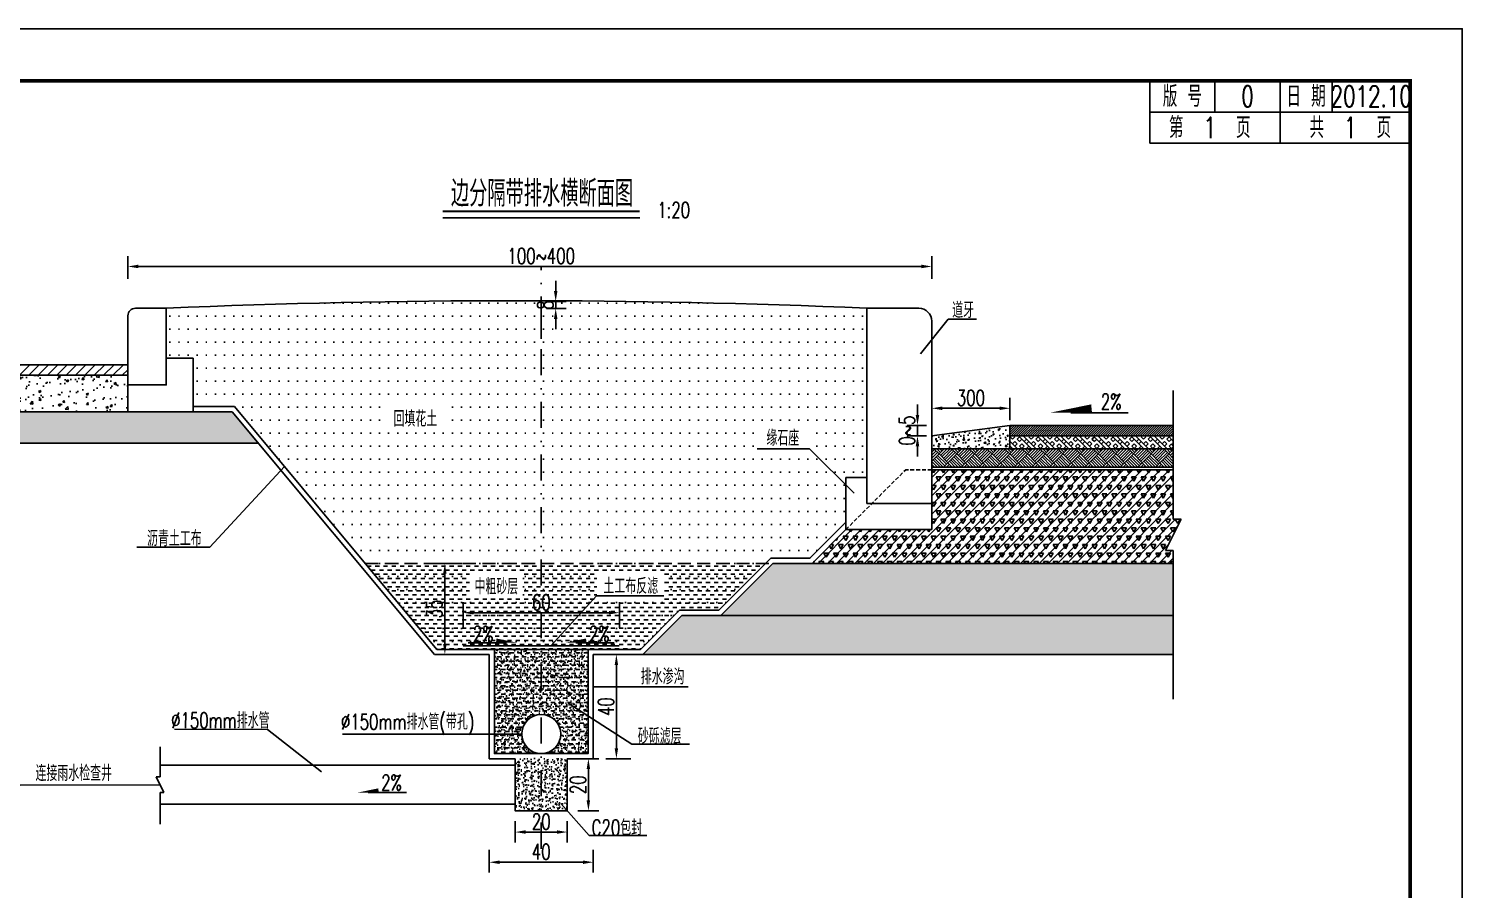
# Model space of a CAD drawing. Extents: x 112 to 532, y -1310 to -990.
# Drawn here: x 256.5 to 531.8, y -1155.1 to -989.8 of the extents above; entities that cross this region are included whole.
import ezdxf
from ezdxf.enums import TextEntityAlignment as Align

# ---------------------------------------------------------------- set-up
doc = ezdxf.new("R2010")
doc.units = 0
doc.header["$LTSCALE"] = 5
doc.header["$PDMODE"] = 32
doc.header["$PDSIZE"] = 0.3
for name, pattern in [('DASHDOT', [1, 0.5, -0.25, 0, -0.25]), ('DASHED', [0.75, 0.5, -0.25]), ('HIDDEN', [0.375, 0.25, -0.125])]:
    doc.linetypes.add(name, pattern=pattern)
doc.layers.get('0').update_dxf_attribs({"linetype": 'CONTINUOUS'})
doc.layers.get('Defpoints').update_dxf_attribs({"linetype": 'CONTINUOUS'})
for name, color, linetype in [('1', 3, 'CONTINUOUS'), ('2', 2, 'HIDDEN'), ('YOLLOW', 2, 'CONTINUOUS'), ('图框', 7, 'CONTINUOUS'), ('尺寸', 2, 'CONTINUOUS'), ('尺寸标注', 2, 'CONTINUOUS'), ('文字', 7, 'CONTINUOUS'), ('结构', 2, 'CONTINUOUS'), ('表格', 7, 'CONTINUOUS'), ('路面结构', 2, 'CONTINUOUS')]:
    doc.layers.add(name, color=color, linetype=linetype)
doc.layers.add('标注', color=4, linetype='CONTINUOUS', lineweight=15)
doc.styles.get("Standard").update_dxf_attribs({"font": 'simplex1.shx', "width": 0.7, "bigfont": 'hztxt.shx'})
doc.dimstyles.new('比例1：200', dxfattribs={"dimtxt": 3, "dimasz": 2, "dimexe": 2, "dimexo": 1, "dimgap": 0.5, "dimtad": 1, "dimlfac": 20, "dimzin": 13, "dimdsep": 46, "dimtxsty": 'Standard', "dimcen": -0.09, "dimclrd": 256, "dimclre": 256, "dimclrt": 7, "dimaunit": 1, "dimadec": 0, "dimazin": 2, "dimtfac": 0.0005, "dimtix": 1, "dimtmove": 2, "dimatfit": 3, "dimfxl": 0, "dimtolj": 1, "dimtzin": 13, "dimarcsym": 0})

# ---------------------------------------------------------------- blocks, each defined once
blk = doc.blocks.new('DIM')
blk.add_lwpolyline([(-1, -0.1, 0.2, 0, 0), (0, 0, 0, 0, 0)], format="xyseb")
blk = doc.blocks.new('*D9')
at = {"layer": 'Defpoints', "color": 0}
for p in [(373.13, -1109.99), (369.36, -1129.99), (373.13, -1129.99)]:
    blk.add_point(p, dxfattribs=at)
at = {"layer": '标注', "lineweight": -2}
for p, q in [((372.13, -1109.99), (367.36, -1109.99)), ((369.36, -1111.99), (369.36, -1127.99)), ((372.13, -1129.99), (367.36, -1129.99))]:
    blk.add_line(p, q, dxfattribs=at)
at = {"layer": '标注'}
for points in [[(369.03, -1111.99), (369.69, -1111.99), (369.36, -1109.99)], [(369.03, -1127.99), (369.69, -1127.99), (369.36, -1129.99)]]:
    blk.add_solid(points, dxfattribs=at)
at = {"layer": '标注', "color": 7, "insert": (367.36, -1119.99), "char_height": 3, "attachment_point": 5, "rotation": 90}
blk.add_mtext('\\A1;40', dxfattribs=at)
blk = doc.blocks.new('*D10')
at = {"layer": 'Defpoints', "color": 0}
for p in [(336.43, -1092.49), (340.4, -1092.49), (340.4, -1109.99)]:
    blk.add_point(p, dxfattribs=at)
at = {"layer": '标注', "lineweight": -2}
for p, q in [((339.4, -1092.49), (334.43, -1092.49)), ((336.43, -1107.99), (336.43, -1094.49)), ((339.4, -1109.99), (334.43, -1109.99))]:
    blk.add_line(p, q, dxfattribs=at)
at = {"layer": '标注'}
for points in [[(336.09, -1094.49), (336.76, -1094.49), (336.43, -1092.49)], [(336.09, -1107.99), (336.76, -1107.99), (336.43, -1109.99)]]:
    blk.add_solid(points, dxfattribs=at)
at = {"layer": '标注', "color": 7, "insert": (334.43, -1101.24), "char_height": 3, "attachment_point": 5, "rotation": 90}
blk.add_mtext('\\A1;35', dxfattribs=at)
blk = doc.blocks.new('*D11')
at = {"layer": 'Defpoints', "color": 0}
for p in [(429.93, -1035.48), (275.56, -1038.84), (429.93, -1038.84)]:
    blk.add_point(p, dxfattribs=at)
at = {"layer": '标注', "lineweight": -2}
for p, q in [((275.56, -1037.84), (275.56, -1033.48)), ((429.93, -1037.84), (429.93, -1033.48)), ((277.56, -1035.48), (427.93, -1035.48))]:
    blk.add_line(p, q, dxfattribs=at)
at = {"layer": '标注'}
for points in [[(277.56, -1035.14), (277.56, -1035.81), (275.56, -1035.48)], [(427.93, -1035.14), (427.93, -1035.81), (429.93, -1035.48)]]:
    blk.add_solid(points, dxfattribs=at)
at = {"layer": '标注', "color": 7, "insert": (354.93, -1033.48), "char_height": 3, "attachment_point": 5}
blk.add_mtext('\\A1;100~400', dxfattribs=at)
blk = doc.blocks.new('*D12')
at = {"layer": 'Defpoints', "color": 0}
for p in [(354.93, -1042.21), (354.93, -1043.54), (357.71, -1043.54)]:
    blk.add_point(p, dxfattribs=at)
at = {"layer": '标注', "lineweight": -2}
for p, q in [((357.71, -1040.21), (357.71, -1038.21)), ((355.93, -1042.21), (359.71, -1042.21)), ((357.71, -1042.21), (357.71, -1043.54)), ((355.93, -1043.54), (359.71, -1043.54)), ((357.71, -1045.54), (357.71, -1047.54))]:
    blk.add_line(p, q, dxfattribs=at)
at = {"layer": '标注'}
for points in [[(357.38, -1040.21), (358.04, -1040.21), (357.71, -1042.21)], [(357.38, -1045.54), (358.04, -1045.54), (357.71, -1043.54)]]:
    blk.add_solid(points, dxfattribs=at)
at = {"layer": '标注', "color": 7, "insert": (355.71, -1042.88), "char_height": 3, "attachment_point": 5, "rotation": 90}
blk.add_mtext('\\A1;8', dxfattribs=at)
blk = doc.blocks.new('*D13')
at = {"layer": 'Defpoints', "color": 0}
for p in [(369.93, -1101.96), (339.93, -1105.89), (369.93, -1105.89)]:
    blk.add_point(p, dxfattribs=at)
at = {"layer": '标注', "lineweight": -2}
for p, q in [((339.93, -1104.89), (339.93, -1099.96)), ((369.93, -1104.89), (369.93, -1099.96)), ((341.93, -1101.96), (367.93, -1101.96))]:
    blk.add_line(p, q, dxfattribs=at)
at = {"layer": '标注'}
for points in [[(341.93, -1101.63), (341.93, -1102.29), (339.93, -1101.96)], [(367.93, -1101.63), (367.93, -1102.29), (369.93, -1101.96)]]:
    blk.add_solid(points, dxfattribs=at)
at = {"layer": '标注', "color": 7, "insert": (354.93, -1099.96), "char_height": 3, "attachment_point": 5}
blk.add_mtext('\\A1;60', dxfattribs=at)
blk = doc.blocks.new('*D14')
at = {"layer": 'Defpoints', "color": 0}
for p in [(429.93, -1062.71), (429.93, -1065.99), (444.93, -1065.99)]:
    blk.add_point(p, dxfattribs=at)
at = {"layer": '标注', "lineweight": -2}
for p, q in [((429.93, -1064.99), (429.93, -1060.71)), ((444.93, -1064.99), (444.93, -1060.71)), ((442.93, -1062.71), (431.93, -1062.71))]:
    blk.add_line(p, q, dxfattribs=at)
at = {"layer": '标注'}
for points in [[(431.93, -1062.37), (431.93, -1063.04), (429.93, -1062.71)], [(442.93, -1062.37), (442.93, -1063.04), (444.93, -1062.71)]]:
    blk.add_solid(points, dxfattribs=at)
at = {"layer": '标注', "color": 7, "insert": (437.43, -1060.71), "char_height": 3, "attachment_point": 5}
blk.add_mtext('\\A1;300', dxfattribs=at)
blk = doc.blocks.new('*D15')
at = {"layer": 'Defpoints', "color": 0}
for p in [(427.18, -1065.99), (429.93, -1065.99), (429.93, -1067.99)]:
    blk.add_point(p, dxfattribs=at)
at = {"layer": '标注', "lineweight": -2}
for p, q in [((427.18, -1063.99), (427.18, -1061.99)), ((428.93, -1065.99), (425.18, -1065.99)), ((428.93, -1067.99), (425.18, -1067.99)), ((427.18, -1067.99), (427.18, -1065.99)), ((427.18, -1069.99), (427.18, -1071.99))]:
    blk.add_line(p, q, dxfattribs=at)
at = {"layer": '标注'}
for points in [[(426.84, -1063.99), (427.51, -1063.99), (427.18, -1065.99)], [(426.84, -1069.99), (427.51, -1069.99), (427.18, -1067.99)]]:
    blk.add_solid(points, dxfattribs=at)
at = {"layer": '标注', "color": 7, "insert": (425.18, -1066.99), "char_height": 3, "attachment_point": 5, "rotation": 90}
blk.add_mtext('\\A1;0~5', dxfattribs=at)
blk = doc.blocks.new('series')
at = {"width": 0.75}
for tag, height, p in [('页码', 4, (-35, -19)), ('图名', 5, (-220, -282)), ('图号', 5, (-20, -282))]:
    blk.add_attdef(tag, text='', height=height, dxfattribs=at).set_placement(p, align=Align.MIDDLE_CENTER)
blk = doc.blocks.new('*D17')
at = {"layer": 'Defpoints', "color": 0}
for p in [(344.93, -1146.47), (364.93, -1146.47), (364.93, -1149.86)]:
    blk.add_point(p, dxfattribs=at)
at = {"layer": '标注', "lineweight": -2}
for p, q in [((344.93, -1147.47), (344.93, -1151.86)), ((364.93, -1147.47), (364.93, -1151.86)), ((346.93, -1149.86), (362.93, -1149.86))]:
    blk.add_line(p, q, dxfattribs=at)
at = {"layer": '标注'}
for points in [[(346.93, -1149.53), (346.93, -1150.2), (344.93, -1149.86)], [(362.93, -1149.53), (362.93, -1150.2), (364.93, -1149.86)]]:
    blk.add_solid(points, dxfattribs=at)
at = {"layer": '标注', "color": 7, "insert": (354.93, -1147.86), "char_height": 3, "attachment_point": 5}
blk.add_mtext('\\A1;40', dxfattribs=at)
blk = doc.blocks.new('*D18')
at = {"layer": 'Defpoints', "color": 0}
for p in [(349.93, -1140.99), (359.93, -1140.99), (359.93, -1144.07)]:
    blk.add_point(p, dxfattribs=at)
at = {"layer": '标注', "lineweight": -2}
for p, q in [((349.93, -1141.99), (349.93, -1146.07)), ((359.93, -1141.99), (359.93, -1146.07)), ((351.93, -1144.07), (357.93, -1144.07))]:
    blk.add_line(p, q, dxfattribs=at)
at = {"layer": '标注'}
for points in [[(351.93, -1143.73), (351.93, -1144.4), (349.93, -1144.07)], [(357.93, -1143.73), (357.93, -1144.4), (359.93, -1144.07)]]:
    blk.add_solid(points, dxfattribs=at)
at = {"layer": '标注', "color": 7, "insert": (354.93, -1142.07), "char_height": 3, "attachment_point": 5}
blk.add_mtext('\\A1;20', dxfattribs=at)
blk = doc.blocks.new('*D19')
at = {"layer": 'Defpoints', "color": 0}
for p in [(360.93, -1129.99), (360.93, -1139.99), (363.99, -1139.99)]:
    blk.add_point(p, dxfattribs=at)
at = {"layer": '标注', "lineweight": -2}
for p, q in [((361.93, -1129.99), (365.99, -1129.99)), ((363.99, -1131.99), (363.99, -1137.99)), ((361.93, -1139.99), (365.99, -1139.99))]:
    blk.add_line(p, q, dxfattribs=at)
at = {"layer": '标注'}
for points in [[(363.65, -1131.99), (364.32, -1131.99), (363.99, -1129.99)], [(363.65, -1137.99), (364.32, -1137.99), (363.99, -1139.99)]]:
    blk.add_solid(points, dxfattribs=at)
at = {"layer": '标注', "color": 7, "insert": (361.99, -1134.99), "char_height": 3, "attachment_point": 5, "rotation": 90}
blk.add_mtext('\\A1;20', dxfattribs=at)

msp = doc.modelspace()

# ---------------------------------------------------------------- hatches: boundary and pattern name
at = {"layer": '尺寸', "linetype": 'Continuous'}
h = msp.add_hatch(dxfattribs=at)
h.set_pattern_fill('ANSI31', color=256, scale=0.1, style=0)
h.paths.add_polyline_path([(444.92579, -1065.99311), (444.92579, -1067.99311), (476.30005, -1067.99311), (476.30005, -1065.99311)])
h = msp.add_hatch(dxfattribs=at)
h.set_pattern_fill('BOX', color=256, scale=0.1, angle=45, style=0)
h.paths.add_polyline_path([(444.92579, -1067.99311), (444.92579, -1070.49311), (476.30005, -1070.49311), (476.30005, -1067.99311)])
h = msp.add_hatch(dxfattribs=at)
h.set_pattern_fill('AR-PARQ1', color=256, scale=0.2, angle=45, style=0)
h.set_pattern_definition([(135, (-1150.3426, -1305.666), (-3.3941125, 2e-16), [2.4, -2.4]), (135, (-1150.0597, -1305.3832), (-3.3941125, 2e-16), [2.4, -2.4]), (135, (-1149.777, -1305.1003), (-3.3941125, 2e-16), [2.4, -2.4]), (135, (-1149.494, -1304.8175), (-3.3941125, 2e-16), [2.4, -2.4]), (135, (-1149.2112, -1304.5346), (-3.3941125, 2e-16), [2.4, -2.4]), (135, (-1148.9284, -1304.2518), (-3.3941125, 2e-16), [2.4, -2.4]), (135, (-1148.6455, -1303.969), (-3.3941125, 2e-16), [2.4, -2.4]), (45, (-1152.0396, -1303.969), (3.3941125, -2e-16), [2.4, -2.4]), (45, (-1152.3225, -1303.686), (3.3941125, -2e-16), [2.4, -2.4]), (45, (-1152.6053, -1303.4033), (3.3941125, -2e-16), [2.4, -2.4]), (45, (-1152.8882, -1303.1204), (3.3941125, -2e-16), [2.4, -2.4]), (45, (-1153.171, -1302.8376), (3.3941125, -2e-16), [2.4, -2.4]), (45, (-1153.4538, -1302.5547), (3.3941125, -2e-16), [2.4, -2.4]), (45, (-1153.7367, -1302.272), (3.3941125, -2e-16), [2.4, -2.4])])
h.paths.add_polyline_path([(476.30005, -1070.49311), (429.92579, -1070.49311), (429.92579, -1073.99311), (476.30005, -1073.99311)])
h = msp.add_hatch(dxfattribs=at)
h.set_pattern_fill('TRIANG', color=256, scale=5, style=0)
h.set_pattern_definition([(60, (-1150.3426, -1305.666), (-0.9375, 1.6237976), [0.9375, -0.9375]), (120, (-1150.3426, -1305.666), (-1.875, 1e-09), [0.9375, -0.9375]), (0, (-1150.8113, -1304.8541), (0.9375, 1.6237976), [0.9375, -0.9375])])
h.paths.add_polyline_path([(477.80005, -1083.99311), (476.30005, -1083.99311), (476.30005, -1074.49311), (429.92579, -1074.49311), (429.92579, -1080.99312), (429.92579, -1085.99312), (413.42578, -1085.99312), (406.92579, -1092.49311), (476.30005, -1092.49311), (476.30005, -1089.99311), (474.80005, -1089.99311)])
h = msp.add_hatch(dxfattribs=at)
h.set_pattern_fill('ANSI31', color=256, scale=10, style=0)
h.set_pattern_definition([(45, (-1150.3426, -1305.666), (-0.8838835, 0.8838835), [])])
h.paths.add_polyline_path([(476.30005, -1074.49311), (429.92579, -1074.49311), (429.92579, -1080.99312), (429.92579, -1085.99312), (413.42578, -1085.99312), (406.92579, -1092.49311), (476.30005, -1092.49311), (476.30005, -1089.99311), (474.80005, -1089.99311), (477.80005, -1083.99311), (476.30005, -1083.99311)])
h = msp.add_hatch(dxfattribs=at)
h.set_pattern_fill('DASH', color=256, scale=0.25, style=0)
h.paths.add_polyline_path([(321.14605, -1092.49311), (334.89605, -1108.99311), (374.01157, -1108.99311), (381.51157, -1101.49311), (389.01157, -1101.49311), (398.01157, -1092.49311)])
h.paths.add_polyline_path([(341.16914, -1094.18259), (351.38505, -1094.18259), (351.38505, -1099.33335), (341.16914, -1099.33335)], flags=16)
h.paths.add_polyline_path([(365.59904, -1093.99749), (378.62666, -1093.99749), (378.62666, -1099.71015), (365.59904, -1099.71015)], flags=16)
h = msp.add_hatch(dxfattribs=at)
h.set_pattern_fill('AR-CONC', color=256, scale=0.01, style=0)
h.set_pattern_definition([(50, (25.0044, 7e-13), (1.8218467, -0.1593909), [0.1905, -2.0955]), (355, (25.0044, 7e-13), (-0.3524283, 1.9105664), [0.1524, -1.6764]), (100.451, (25.1562, -0.0133), (1.469425, 1.751167), [0.1619, -1.7809]), (46.1842, (25.0044, 0.508), (2.7107904, -0.4204233), [0.28575, -3.14325]), (96.6356, (25.2303, 0.473), (2.3740423, 2.4742556), [0.24285, -2.67135]), (351.184, (25.0044, 0.508), (2.374046, 2.474251), [0.2286, -2.5146]), (21, (25.2584, 0.381), (1.5161488, -1.0226552), [0.1905, -2.0955]), (326, (25.2584, 0.381), (0.6180203, 1.8418797), [0.1524, -1.6764]), (71.4514, (25.3847, 0.2958), (2.134165, 0.8192286), [0.1619, -1.7809]), (37.5, (25.00436, 7e-13), (0.03088603, 0.8455504), [0, -1.65608, 0, -1.7018, 0, -1.68275]), (7.5, (25.0044, 7e-13), (0.6681966, 1.00180575), [0, -0.97028, 0, -1.61798, 0, -0.64135]), (327.5, (24.43794, 7e-13), (1.35590595, -0.05728744), [0, -0.635, 0, -1.9812, 0, -2.6289]), (317.5, (24.1839, 7e-13), (1.4812918, 0.2542649), [0, -0.8255, 0, -1.31572, 0, -1.8669])])
edge = h.paths.add_edge_path()
edge.add_arc((354.93014, -1125.24311), 3.75, 0, 360)
h.paths.add_polyline_path([(345.93014, -1108.99311), (345.93014, -1128.99311), (354.93014, -1128.99311), (363.93014, -1128.99311), (363.93014, -1108.99311)])
h = msp.add_hatch(dxfattribs=at)
h.set_pattern_fill('DASH', color=256, scale=0.25, style=0)
h.set_pattern_definition([(0, (25.00436, 7e-13), (0.79375, 0.79375), [0.79375, -0.79375])])
edge = h.paths.add_edge_path()
edge.add_arc((354.93014, -1125.24311), 3.75, 0, 360)
h.paths.add_polyline_path([(345.93014, -1108.99311), (345.93014, -1128.99311), (354.93014, -1128.99311), (363.93014, -1128.99311), (363.93014, -1108.99311)])
h = msp.add_hatch(dxfattribs=at)
h.set_pattern_fill('AR-CONC', color=256, scale=0.01, style=0)
h.set_pattern_definition([(130, (684.856, 0.0259), (-1.8218467, -0.1593909), [0.1905, -2.0955]), (185, (684.856, 0.0259), (0.3524283, 1.9105664), [0.1524, -1.6764]), (79.549, (684.7041, 0.0126), (-1.469425, 1.751167), [0.1619, -1.7809]), (133.8158, (684.856, 0.5339), (-2.7107904, -0.4204233), [0.28575, -3.14325]), (83.3644, (684.63, 0.4988), (-2.3740423, 2.4742556), [0.24285, -2.67135]), (188.816, (684.856, 0.534), (-2.374046, 2.474251), [0.2286, -2.5146]), (159, (684.602, 0.4069), (-1.5161488, -1.0226552), [0.1905, -2.0955]), (214, (684.602, 0.4069), (-0.6180203, 1.8418797), [0.1524, -1.6764]), (108.5486, (684.4756, 0.3216), (-2.134165, 0.8192286), [0.1619, -1.7809]), (142.5, (684.8559, 0.02587), (-0.03088603, 0.8455504), [0, -1.65608, 0, -1.7018, 0, -1.68275]), (172.5, (684.8559, 0.0259), (-0.6681966, 1.00180575), [0, -0.97028, 0, -1.61798, 0, -0.64135]), (212.5, (685.42235, 0.02587), (-1.35590595, -0.05728744), [0, -0.635, 0, -1.9812, 0, -2.6289]), (222.5, (685.6763, 0.0259), (-1.4812918, 0.2542649), [0, -0.8255, 0, -1.31572, 0, -1.8669])])
h.paths.add_polyline_path([(359.93014, -1129.96725), (359.93014, -1139.96725), (349.93014, -1139.96725), (349.93014, -1129.96725)])
at = {"layer": '尺寸标注'}
h = msp.add_hatch(dxfattribs=at)
h.set_pattern_fill('ACAD_ISO07W100', color=256, scale=0.5, style=0)
h.paths.add_polyline_path([(324.97199, -1061.78398), (336.36045, -1061.78398), (336.36045, -1067.3303), (324.97199, -1067.3303)], flags=16)
h.paths.add_polyline_path([(396.19832, -1065.63343), (406.47196, -1065.63343), (406.47196, -1071.20942), (396.19832, -1071.20942)], flags=16)
h.paths.add_polyline_path([(365.59904, -1093.99749), (378.62666, -1093.99749), (378.62666, -1099.71015), (365.59904, -1099.71015)], flags=16)
h.paths.add_polyline_path([(341.16914, -1094.18259), (351.38505, -1094.18259), (351.38505, -1099.33335), (341.16914, -1099.33335)], flags=16)
edge = h.paths.add_edge_path()
edge.add_line((282.92769, -1043.49311), (282.92769, -1053.06839))
edge.add_line((282.92769, -1053.06839), (288.08361, -1053.06839))
edge.add_line((288.08361, -1053.06839), (288.08361, -1062.38023))
edge.add_line((288.08361, -1062.38023), (296.05198, -1062.38023))
edge.add_line((296.05198, -1062.38023), (334.89605, -1108.99311))
edge.add_line((334.89605, -1108.99311), (374.01157, -1108.99311))
edge.add_line((374.01157, -1108.99311), (381.51157, -1101.49311))
edge.add_line((381.51157, -1101.49311), (389.01157, -1101.49311))
edge.add_line((389.01157, -1101.49311), (399.01157, -1091.49311))
edge.add_line((399.01157, -1091.49311), (406.51157, -1091.49311))
edge.add_line((406.51157, -1091.49311), (413.42578, -1084.5789))
edge.add_line((413.42578, -1084.5789), (413.42578, -1075.99312))
edge.add_line((413.42578, -1075.99312), (417.42578, -1075.99312))
edge.add_line((417.42578, -1075.99312), (417.42578, -1043.49311))
edge.add_arc((350.17674, -2614.9069), 1572.8521, 87.54950795, 92.45049205)
h = msp.add_hatch(dxfattribs=at)
h.set_pattern_fill('AR-CONC', color=256, scale=0.025, style=0)
h.set_pattern_definition([(50, (0, 0), (4.554617, -0.398477), [0.47625, -5.23875]), (355, (0, 0), (-0.88107, 4.776416), [0.381, -4.191]), (100.451, (0.3796, -0.033), (3.673563, 4.377917), [0.40475, -4.45225]), (46.1842, (0, 1.27), (6.776976, -1.051058), [0.714375, -7.858125]), (96.6356, (0.565, 1.1824), (5.935106, 6.18564), [0.607125, -6.678375]), (351.184, (0, 1.27), (5.935115, 6.18563), [0.5715, -6.2865]), (21, (0.635, 0.9525), (3.790372, -2.556638), [0.47625, -5.23875]), (326, (0.635, 0.9525), (1.54505, 4.6047), [0.381, -4.191]), (71.4514, (0.951, 0.7394), (5.335412, 2.048071), [0.40475, -4.45225]), (37.5, (0, 0), (0.077215, 2.113876), [0, -4.1402, 0, -4.2545, 0, -4.206875]), (7.5, (0, 0), (1.6704916, 2.5045144), [0, -2.4257, 0, -4.04495, 0, -1.603375]), (327.5, (-1.416, 0), (3.389765, -0.1432186), [0, -1.5875, 0, -4.953, 0, -6.57225]), (317.5, (-2.051, 0), (3.7032295, 0.635662), [0, -2.06375, 0, -3.2893, 0, -4.66725])])
h.paths.add_polyline_path([(183.55152, -1058.38023), (183.55152, -1060.34043), (182.05152, -1060.34043), (183.55152, -1063.34043), (275.56209, -1063.34043), (275.56209, -1056.38023), (215.56209, -1056.38023), (215.56209, -1062.71303), (210.12075, -1062.71303), (210.12075, -1058.38023)])
h = msp.add_hatch(dxfattribs=at)
h.set_pattern_fill('ANSI31', color=256, scale=0.4, style=0)
h.paths.add_polyline_path([(215.56209, -1054.38023), (215.56209, -1056.38023), (275.56209, -1056.38023), (275.56209, -1054.38023)])
h = msp.add_hatch(dxfattribs=at)
h.set_pattern_fill('AR-CONC', color=256, scale=0.015, style=0)
h.set_pattern_definition([(50, (0, 0), (2.73277, -0.2390863), [0.28575, -3.14325]), (355, (0, 0), (-0.5286424, 2.8658496), [0.2286, -2.5146]), (100.451, (0.2277, -0.02), (2.2041375, 2.6267503), [0.24285, -2.67135]), (46.1842, (0, 0.762), (4.066186, -0.630635), [0.428625, -4.714875]), (96.6356, (0.339, 0.7094), (3.561064, 3.711383), [0.364275, -4.007025]), (351.184, (0, 0.762), (3.561069, 3.711377), [0.3429, -3.7719]), (21, (0.381, 0.5715), (2.274223, -1.5339828), [0.28575, -3.14325]), (326, (0.381, 0.5715), (0.9270304, 2.7628195), [0.2286, -2.5146]), (71.4514, (0.5705, 0.4437), (3.2012474, 1.228843), [0.24285, -2.67135]), (37.5, (0, 0), (0.04632905, 1.2683256), [0, -2.48412, 0, -2.5527, 0, -2.524125]), (7.5, (0, 0), (1.002295, 1.5027086), [0, -1.45542, 0, -2.42697, 0, -0.962025]), (327.5, (-0.8496, 0), (2.0338589, -0.0859312), [0, -0.9525, 0, -2.9718, 0, -3.94335]), (317.5, (-1.2306, 0), (2.2219377, 0.3813974), [0, -1.23825, 0, -1.97358, 0, -2.80035])])
h.paths.add_polyline_path([(444.92579, -1065.99311), (444.92579, -1070.49311), (429.92579, -1070.49311), (429.92579, -1067.99311)])
at = {"layer": '尺寸标注', "linetype": 'Continuous'}
h = msp.add_hatch(dxfattribs=at)
h.set_pattern_fill('AR-CONC', color=256, scale=0.5, style=0)
h.set_pattern_definition([(50, (-1150.3426, -1305.666), (3.586301, -0.3137607), [0.375, -4.125]), (355, (-1150.3426, -1305.666), (-0.693757, 3.760961), [0.3, -3.3]), (100.4514, (-1150.0437, -1305.692), (2.892547, 3.447198), [0.318701, -3.5057106]), (46.1842, (-1150.3426, -1304.666), (5.336205, -0.827595), [0.5625, -6.1875]), (96.6356, (-1149.898, -1304.735), (4.673314, 4.87059), [0.478051, -5.258565]), (351.1842, (-1150.3426, -1304.666), (4.67331, 4.870593), [0.45, -4.95]), (21, (-1149.8426, -1304.916), (2.984535, -2.0130945), [0.375, -4.125]), (326, (-1149.8426, -1304.916), (1.216577, 3.62575), [0.3, -3.3]), (71.4514, (-1149.594, -1305.0838), (4.201113, 1.6126525), [0.318701, -3.5057106]), (37.5, (-1150.3426, -1305.666), (0.0607993, 1.6644693), [0, -3.26, 0, -3.35, 0, -3.3125]), (7.5, (-1150.3426, -1305.666), (1.3153477, 1.9720586), [0, -1.91, 0, -3.185, 0, -1.2625]), (327.5, (-1151.4576, -1305.666), (2.6691122, -0.1127744), [0, -1.25, 0, -3.9, 0, -5.175]), (317.5, (-1151.9576, -1305.666), (2.915931, 0.500525), [0, -1.625, 0, -2.59, 0, -3.675])])
h.paths.add_polyline_path([(476.30005, -1092.49311), (399.42578, -1092.49311), (389.42578, -1102.49311), (476.30005, -1102.49311)])
h = msp.add_hatch(dxfattribs=at)
h.set_pattern_fill('GRAVEL', color=256, scale=5, style=0)
h.set_pattern_definition([(228.0128, (-1146.74258, -1300.666), (-39.99999116, -45.00000671), [0.67268, -66.59544]), (184.9697, (-1147.19258, -1301.166), (60.000005258, 4.999956535), [1.15434, -114.279625]), (132.5104, (-1148.34258, -1301.266), (49.99995359, -55.00004337), [0.81394, -80.58016]), (267.2737, (-1150.29258, -1302.516), (4.99998009, 100.000001475), [1.05119, -104.06779]), (292.8337, (-1150.34258, -1303.566), (-25.000049527, 59.99998206), [1.030775, -102.046865]), (357.2737, (-1149.94258, -1304.516), (-100.000001475, 4.99998009), [1.05119, -104.06779]), (37.6942, (-1148.89258, -1304.566), (-65.000036728, -49.999952026), [1.390145, -137.624245]), (72.2553, (-1147.79258, -1303.716), (35.000053814, 109.999981156), [1.31244, -129.931605]), (121.4296, (-1147.39258, -1302.466), (-40.00004117, 64.999975182), [1.05475, -104.420365]), (175.2364, (-1147.94258, -1301.566), (55.00000473, -4.99995766), [1.20416, -59.003815]), (222.3974, (-1149.14258, -1301.466), (-60.000036755, -54.99996041), [1.55724, -154.166875]), (138.8141, (-1145.34258, -1302.566), (-35.00001473, 29.99998657), [0.531505, -52.61922]), (171.4692, (-1145.74258, -1302.216), (64.999991424, -10.00003955), [1.011185, -100.107555]), (225, (-1146.7426, -1302.066), (-6e-16, -5.0000015), [0.707105, -6.36396]), (203.1986, (-1147.0926, -1301.466), (24.99999865, 10.00000663), [0.38079, -37.698075]), (291.8014, (-1147.4426, -1301.616), (-4.99999955, 15.00000137), [0.538515, -26.38731]), (30.9638, (-1147.2426, -1302.116), (14.9999901, 10.0000124), [0.874645, -28.280115]), (161.5651, (-1146.4926, -1301.666), (10.0000022, -4.999992), [0.632455, -15.178935]), (16.3895, (-1150.34258, -1301.616), (50.00001099, 14.99996355), [0.886, -87.714225]), (70.3462, (-1149.49258, -1301.366), (-19.99997624, -55.00001068), [0.743305, -73.58704]), (293.1986, (-1146.4926, -1300.666), (-10.00000663, 24.99999865), [0.761575, -37.31729]), (343.6105, (-1146.19258, -1301.366), (-50.00001099, 14.99996355), [0.886, -87.714225]), (339.444, (-1150.3426, -1304.716), (-25.00000922, 9.99997998), [0.8544, -41.86562]), (294.7751, (-1149.54258, -1305.016), (-24.999960946, 55.00001711), [0.71589, -70.873215]), (66.8014, (-1146.4426, -1305.666), (10.00000663, 24.99999865), [0.761575, -37.31729]), (17.354, (-1146.14258, -1304.966), (-65.000010095, -19.99997251), [0.838155, -82.97712]), (69.444, (-1148.8926, -1305.666), (-9.99997998, -25.00000922), [0.4272, -42.29282]), (101.3099, (-1146.7426, -1305.666), (-4.99998816, 20.00000376), [0.25495, -25.240145]), (165.9638, (-1146.7926, -1305.416), (15.0000027, -4.9999903), [1.030775, -19.58475]), (186.009, (-1147.79258, -1305.166), (49.999998755, 4.999996587), [0.95525, -94.569615]), (303.6901, (-1147.2426, -1302.566), (-5.0000067, 9.9999978), [0.72111, -17.306645]), (353.1572, (-1146.84258, -1303.166), (84.999996827, -10.00003999), [1.25897, -124.637815]), (60.9454, (-1145.59258, -1303.316), (-20.00000014, -35.00000192), [0.51478, -50.96337]), (90, (-1145.3426, -1302.866), (-5, 5), [0.3, -4.7]), (120.2564, (-1147.89258, -1305.016), (19.999974434, -35.00001228), [0.69462, -68.7676]), (48.0128, (-1148.24258, -1304.416), (39.99999116, 45.00000671), [1.34536, -65.92276]), (0, (-1147.3426, -1303.416), (5, 5), [1.3, -3.7]), (325.3048, (-1146.04258, -1303.416), (-49.999971295, 35.00004305), [0.79057, -78.26637]), (254.0546, (-1145.3926, -1303.866), (-4.99999945, -20.00000063), [0.72801, -35.67254]), (207.646, (-1145.59258, -1304.566), (-94.999979036, -50.000038566), [1.185325, -117.34737]), (175.4261, (-1146.64258, -1305.116), (-65.000002792, 4.999974006), [1.253995, -124.14537])])
h.paths.add_polyline_path([(476.30005, -1102.49311), (381.92578, -1102.49311), (374.42578, -1109.99311), (476.30005, -1109.99311)])
at = {"layer": '路面结构', "linetype": 'Continuous'}
h = msp.add_hatch(dxfattribs=at)
h.set_pattern_fill('AR-SAND', color=256, scale=0.025, style=0)
h.paths.add_polyline_path([(183.57142, -1063.38023), (185.05152, -1066.34043), (183.55152, -1066.34043), (183.55152, -1069.38023), (300.58361, -1069.38023), (295.58361, -1063.38023)])

# ---------------------------------------------------------------- linework, layer by layer
msp.add_lwpolyline([(531.79965, -1286.82642), (531.79965, -989.82642), (111.79965, -989.82642), (111.79965, -1286.82642)], close=True)
at = {"layer": '1', "color": 1, "linetype": 'Continuous'}
msp.add_lwpolyline([(275.56209, -1044.96623, -0.414213562), (277.03521, -1043.49311), (282.92769, -1043.49311), (282.92769, -1058.22431), (275.56209, -1058.22431)], format="xyb", close=True, dxfattribs=at)
msp.add_lwpolyline([(288.08361, -1053.06839), (288.08361, -1063.38023), (275.56209, -1063.38023)], dxfattribs=at)
at = {"layer": '2', "linetype": 'DASHDOT', "ltscale": 2}
msp.add_line((354.92579, -1147.26134), (354.92579, -1035.70416), dxfattribs=at)
at = {"layer": 'YOLLOW'}
for p, q in [((427.78177, -1052.22181), (433.10137, -1045.6145)), ((433.10137, -1045.6145), (438.51108, -1045.6145)), ((476.30005, -1059.28503), (476.30005, -1083.99311)), ((396.36413, -1070.52145), (406.47196, -1070.52145)), ((406.47196, -1070.52145), (415.03191, -1078.98786)), ((291.31909, -1089.36045), (305.62876, -1073.87237)), ((477.80005, -1083.99311), (474.80005, -1089.99311)), ((477.80005, -1083.99311), (476.30005, -1083.99311)), ((277.25439, -1089.36045), (291.31909, -1089.36045)), ((476.30005, -1089.99311), (474.80005, -1089.99311)), ((476.30005, -1089.99311), (476.30005, -1118.54363)), ((365.55567, -1098.72706), (356.78121, -1108.34295)), ((365.55567, -1098.72706), (378.45617, -1098.72706)), ((364.93014, -1116.20119), (383.11537, -1116.20119)), ((372.33795, -1127.1926), (360.08757, -1119.33541)), ((302.40171, -1124.35754), (284.50189, -1124.31595)), ((302.40171, -1124.35754), (312.72274, -1132.52589)), ((351.18014, -1125.24311), (316.75602, -1125.24311)), ((281.74398, -1133.45227), (281.73068, -1127.72612)), ((372.33795, -1127.1926), (383.42235, -1127.1926)), ((280.97357, -1133.45406), (281.74398, -1133.45227)), ((280.97357, -1133.45406), (282.48053, -1136.45056)), ((281.74756, -1134.9931), (254.90398, -1135.05548)), ((281.75095, -1136.45226), (282.48053, -1136.45056)), ((281.76509, -1142.53668), (281.75095, -1136.45226)), ((364.11186, -1144.71171), (358.69611, -1138.57354)), ((375.22734, -1144.71171), (364.11186, -1144.71171))]:
    msp.add_line(p, q, dxfattribs=at)
at = {"layer": 'YOLLOW', "color": 7}
for p, q in [((467.61979, -1063.56069), (456.60776, -1063.56069)), ((340.90928, -1107.70808), (348.29421, -1107.70808)), ((368.95101, -1107.70808), (361.56608, -1107.70808)), ((329.07431, -1136.46412), (321.6894, -1136.48128))]:
    msp.add_line(p, q, dxfattribs=at)
at = {"layer": '图框'}
for p, q in [((471.79965, -1011.82642), (471.79965, -999.82642)), ((484.29965, -1005.82642), (484.29965, -999.82642)), ((496.79965, -1005.82642), (496.79965, -999.82642)), ((506.79965, -1005.82642), (506.79965, -999.82642)), ((471.79965, -1005.82642), (521.79965, -1005.82642)), ((496.79965, -1011.82642), (496.79965, -1005.82642)), ((471.79965, -1011.82642), (521.79965, -1011.82642))]:
    msp.add_line(p, q, dxfattribs=at)
at = {"layer": '图框', "const_width": 0.7}
msp.add_lwpolyline([(521.79965, -999.82642), (141.79965, -999.82642), (141.79965, -1276.82642), (521.79965, -1276.82642), (521.79965, -999.82642)], dxfattribs=at)
at = {"layer": '尺寸', "linetype": 'Continuous'}
msp.add_line((354.92579, -1045.34964), (354.92579, -1049.34964), dxfattribs=at)
at = {"layer": '尺寸', "color": 1, "linetype": 'Continuous'}
for p, q in [((427.42579, -1043.49311), (417.42578, -1043.49311)), ((417.42578, -1043.49311), (417.42578, -1080.99312)), ((429.92579, -1045.99311), (429.92579, -1080.99312)), ((417.42578, -1075.99312), (413.42578, -1075.99312)), ((413.42578, -1075.99312), (413.42578, -1085.99312)), ((429.92579, -1080.99312), (417.42578, -1080.99312)), ((429.92579, -1080.99312), (429.92579, -1085.99312)), ((429.92579, -1085.99312), (413.42578, -1085.99312)), ((349.92579, -1131.24311), (281.73885, -1131.24311)), ((349.92579, -1138.74311), (281.75628, -1138.74311))]:
    msp.add_line(p, q, dxfattribs=at)
at = {"layer": '尺寸', "color": 6, "linetype": 'Continuous'}
for p, q in [((288.08361, -1062.38023), (296.05198, -1062.38023)), ((339.92591, -1108.34295), (369.92566, -1108.34295))]:
    msp.add_line(p, q, dxfattribs=at)
at = {"layer": '尺寸', "color": 0, "linetype": 'DASHED', "ltscale": 0.3}
for p in [(413.42578, -1085.99311), (429.92579, -1074.49311)]:
    msp.add_line(p, (424.92579, -1074.49311), dxfattribs=at)
at = {"layer": '尺寸', "color": 0, "linetype": 'Continuous'}
for p, q in [((413.42578, -1085.99311), (406.92579, -1092.49311)), ((399.42578, -1092.49311), (389.42578, -1102.49311)), ((381.92578, -1102.49311), (374.42578, -1109.99311)), ((344.93014, -1129.99311), (344.93014, -1109.99311)), ((364.93014, -1129.99311), (364.93014, -1109.99311)), ((344.93014, -1129.99311), (349.92579, -1129.99311)), ((359.92579, -1129.99311), (364.93014, -1129.99311))]:
    msp.add_line(p, q, dxfattribs=at)
at = {"layer": '尺寸', "color": 0, "linetype": 'DASHED'}
msp.add_line((321.14605, -1092.49311), (399.42578, -1092.49311), dxfattribs=at)
at = {"layer": '尺寸', "color": 6, "linetype": 'Continuous'}
msp.add_lwpolyline([(296.05198, -1062.38023), (334.89605, -1108.99311), (345.93014, -1108.99311), (345.93014, -1128.99311), (363.93014, -1128.99311), (363.93014, -1108.99311), (374.01157, -1108.99311), (381.51157, -1101.49311), (389.01157, -1101.49311), (399.01157, -1091.49311), (406.51157, -1091.49311), (413.42578, -1084.5789)], dxfattribs=at)
at = {"layer": '尺寸', "color": 0, "linetype": 'Continuous'}
msp.add_lwpolyline([(349.92579, -1129.99311), (349.92579, -1139.99311), (359.92579, -1139.99311), (359.92579, -1129.99311)], dxfattribs=at)
at = {"layer": '尺寸', "color": 1, "linetype": 'Continuous'}
msp.add_circle((354.93014, -1125.24311), 3.75, dxfattribs=at)
at = {"layer": '尺寸', "color": 3, "linetype": 'Continuous'}
msp.add_arc((350.17674, -2614.9069), 1572.8521, 87.54950795, 92.45049205, dxfattribs=at)
at = {"layer": '尺寸', "color": 1, "linetype": 'Continuous'}
msp.add_arc((427.42579, -1045.99311), 2.5, 0, 90, dxfattribs=at)
at = {"layer": '尺寸标注', "color": 7, "linetype": 'Continuous'}
for p, q in [((275.56209, -1054.38023), (215.56209, -1054.38023)), ((275.56209, -1056.38023), (215.56209, -1056.38023)), ((295.58361, -1063.38023), (183.57142, -1063.38023)), ((334.42767, -1109.99311), (295.58361, -1063.38023)), ((429.92579, -1067.99311), (444.92579, -1065.99311)), ((444.92579, -1065.99311), (476.30005, -1065.99311)), ((444.92579, -1065.99311), (444.92579, -1070.49311)), ((444.92579, -1067.99311), (476.30005, -1067.99311)), ((300.58361, -1069.38023), (183.55152, -1069.38023)), ((429.92579, -1070.49311), (476.30005, -1070.49311)), ((429.92579, -1073.99311), (476.30005, -1073.99311)), ((429.92579, -1074.49311), (476.30005, -1074.49311)), ((399.42578, -1092.49311), (476.30005, -1092.49311)), ((381.92578, -1102.49311), (476.30005, -1102.49311)), ((334.42767, -1109.99311), (344.93014, -1109.99311)), ((364.93014, -1109.99311), (476.30005, -1109.99311))]:
    msp.add_line(p, q, dxfattribs=at)
at = {"layer": '尺寸标注', "color": 2, "linetype": 'Continuous'}
msp.add_line((345.93014, -1108.99311), (363.93014, -1108.99311), dxfattribs=at)
at = {"layer": '结构', "color": 0}
msp.add_line((336.01362, -1026.15081), (373.83795, -1026.15081), dxfattribs=at)
at = {"layer": '结构', "color": 0, "const_width": 0.4}
msp.add_lwpolyline([(336.01362, -1024.90081), (373.83795, -1024.90081)], dxfattribs=at)
at = {"layer": '路面结构', "color": 1}
for points in [[(288.08361, -1053.06839), (282.92769, -1053.06839)], [(275.56209, -1058.22431), (275.56209, -1063.38023)]]:
    msp.add_lwpolyline(points, dxfattribs=at)

# ---------------------------------------------------------------- block references
at = {"layer": 'YOLLOW', "color": 7}
for p, xscale, yscale, zscale, rotation in [((452.60776, -1063.56069), 8, 8, 8, 180), ((350.29421, -1107.70808), -4, 4, 4, 180), ((359.56608, -1107.70808), 4, 4, 4, 180), ((319.6894, -1136.48593), 4, 4, 4, 180.1331306217448)]:
    msp.add_blockref('DIM', p, dxfattribs=dict(at, xscale=xscale, yscale=yscale, zscale=zscale, rotation=rotation))
at = {"layer": '图框'}
ref = msp.add_blockref('series', (531.79965, -989.82642), dxfattribs=at)
ref.add_attrib('页码', '第  1  页     共  1  页', dxfattribs={"layer": '0', "height": 4, "width": 0.7}).set_placement((496.79965, -1008.82642), align=Align.MIDDLE_CENTER)
ref.add_attrib('图名', '边分隔带排水设计图', dxfattribs={"layer": '0', "height": 5, "width": 0.7}).set_placement((311.79965, -1271.82642), align=Align.MIDDLE_CENTER)
ref.add_attrib('图号', 'S3-32-4', dxfattribs={"layer": '0', "height": 5, "width": 0.7}).set_placement((511.79965, -1271.82642), align=Align.MIDDLE_CENTER)

# ---------------------------------------------------------------- texts
at = {"layer": '图框', "width": 0.7}
for s, p in [('版 号', (478.04965, -1002.82642)), ('0', (490.54965, -1002.82642)), ('日 期', (501.79965, -1002.82642)), ('2012.10', (514.29965, -1002.82642))]:
    msp.add_text(s, height=4, dxfattribs=at).set_placement(p, align=Align.MIDDLE_CENTER)
at = {"layer": '尺寸标注', "color": 7, "linetype": 'Continuous', "width": 0.7}
for s, p in [('道牙', (435.93747, -1043.70762)), ('回填花土', (330.77297, -1064.57528)), ('缘石座', (401.31945, -1068.24139))]:
    msp.add_text(s, height=3, dxfattribs=at).set_placement(p, align=Align.MIDDLE)
for s, rotation, p in [('%%c150mm排水管', 359.8668694, (293.31819, -1122.477)), ('连接雨水检查井', 0.1331306, (265.16768, -1132.61636))]:
    msp.add_text(s, height=3, rotation=rotation, dxfattribs=at).set_placement(p, align=Align.MIDDLE)
at = {"layer": '尺寸标注', "color": 7, "insert": (380.36295, -1024.65081), "char_height": 3, "attachment_point": 5}
msp.add_mtext('1:20', dxfattribs=at)
at = {"layer": '文字', "width": 0.7}
msp.add_text('边分隔带排水横断面图', height=5, dxfattribs=at).set_placement((355.08364, -1021.22327), align=Align.MIDDLE)
at = {"layer": '表格', "color": 7, "width": 0.7}
for s, p in [('沥青土工布', (284.48739, -1087.55905)), ('中粗砂层', (346.3214, -1096.79227)), ('土工布反滤', (372.12323, -1096.69648)), ('排水渗沟', (378.24454, -1114.07158)), ('%%c150mm排水管(带孔)', (329.288, -1123.11697)), ('C20包封', (369.45533, -1143.04893))]:
    msp.add_text(s, height=3, dxfattribs=at).set_placement(p, align=Align.MIDDLE)
msp.add_text('砂砾滤层', height=3, rotation=360, dxfattribs=at).set_placement((377.68142, -1125.52982), align=Align.MIDDLE)
at = {"layer": '表格', "color": 7, "char_height": 3, "attachment_point": 5}
for insert in [(464.36269, -1061.43682), (343.79192, -1106.0192), (366.06836, -1106.0192)]:
    msp.add_mtext('2%', dxfattribs=dict(at, insert=insert))
at = {"layer": '表格', "color": 7, "insert": (326.18727, -1134.57532), "char_height": 3, "attachment_point": 5, "rotation": 0.1331306}
msp.add_mtext('2%', dxfattribs=at)

# ---------------------------------------------------------------- dimensions: what is measured, and where the dimension line sits
at = {"layer": '标注'}
dim = msp.add_linear_dim(base=(429.92579, -1035.47663), p1=(275.56209, -1038.83766), p2=(429.92579, -1038.83766), text='100~400', dimstyle='比例1：200', override={"dimtxsty": 'Standard'}, dxfattribs=at)
dim.commit()
dim.dimension.update_dxf_attribs({"geometry": '*D11', "text_midpoint": (354.92579, -1033.47663), "dimtype": 160})
for base, p1, p2, text, picture, middle in [((357.70912, -1043.5442), (354.92981, -1042.21329), (354.92981, -1043.5442), '8', '*D12', (355.70912, -1042.87875)), ((336.42767, -1092.49311), (340.39908, -1109.99311), (340.39908, -1092.49311), '35', '*D10', (334.42767, -1101.24311)), ((369.35883, -1129.99311), (373.13049, -1109.99311), (373.13049, -1129.99311), '40', '*D9', (367.35883, -1119.99311))]:
    dim = msp.add_linear_dim(base=base, p1=p1, p2=p2, angle=90, text=text, dimstyle='比例1：200', override={"dimtxsty": 'Standard'}, dxfattribs=at)
    dim.commit()
    dim.dimension.update_dxf_attribs({"geometry": picture, "text_midpoint": middle})
dim = msp.add_linear_dim(base=(429.92579, -1062.70706), p1=(444.92579, -1065.99311), p2=(429.92579, -1065.99311), dimstyle='比例1：200', dxfattribs=at)
dim.commit()
dim.dimension.update_dxf_attribs({"geometry": '*D14', "text_midpoint": (437.42579, -1060.70706)})
for base, p1, p2, text, picture, middle in [((427.17689, -1065.99311), (429.92579, -1067.99311), (429.92579, -1065.99311), '0~5', '*D15', (425.17689, -1066.99311)), ((363.98679, -1139.99311), (360.92579, -1129.99311), (360.92579, -1139.99311), '20', '*D19', (361.98679, -1134.99311))]:
    dim = msp.add_linear_dim(base=base, p1=p1, p2=p2, angle=90, text=text, dimstyle='比例1：200', dxfattribs=at)
    dim.commit()
    dim.dimension.update_dxf_attribs({"geometry": picture, "text_midpoint": middle})
for base, p1, p2, text, picture, middle in [((369.92566, -1101.95918), (339.92591, -1105.89241), (369.92566, -1105.89241), '60', '*D13', (354.92579, -1099.95918)), ((359.92579, -1144.06656), (349.92579, -1140.99311), (359.92579, -1140.99311), '20', '*D18', (354.92579, -1142.06656))]:
    dim = msp.add_linear_dim(base=base, p1=p1, p2=p2, text=text, dimstyle='比例1：200', dxfattribs=at)
    dim.commit()
    dim.dimension.update_dxf_attribs({"geometry": picture, "text_midpoint": middle})
dim = msp.add_linear_dim(base=(364.92579, -1149.86494), p1=(344.92579, -1146.46707), p2=(364.92579, -1146.46707), text='40', dimstyle='比例1：200', override={"dimtxsty": 'Standard'}, dxfattribs=at)
dim.commit()
dim.dimension.update_dxf_attribs({"geometry": '*D17', "text_midpoint": (354.92579, -1147.86494)})

doc.saveas('drawing.dxf')
